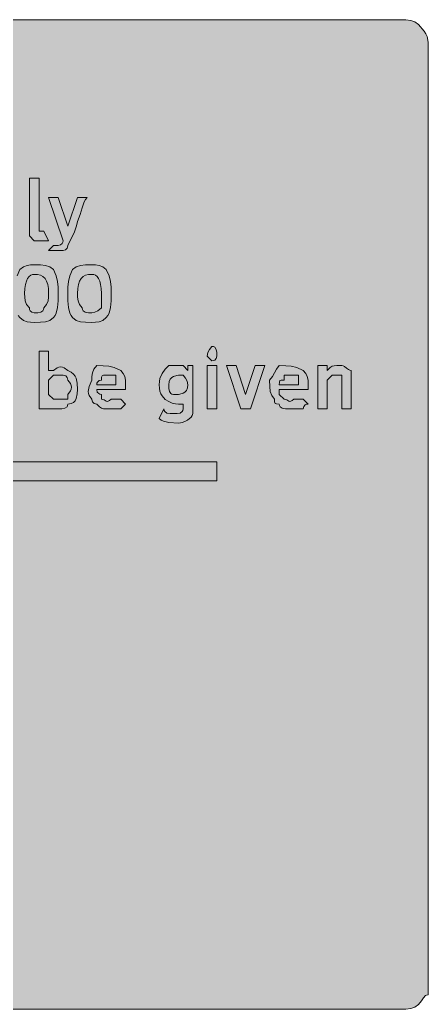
# Model space of a CAD drawing. Header units: metres. Extents: x 10 to 558, y 12 to 259.
# Drawn here: x 456.1 to 558.1, y 11.5 to 258.7 of the extents above; entities that cross this region are included whole.
import ezdxf

# ---------------------------------------------------------------- set-up
doc = ezdxf.new("R2010")
doc.units = ezdxf.units.M
for name, color, linetype, true_color in [('FILL_FIREBRICK_C36B00', 7, 'Continuous', 0xc36b00), ('FILL_WHITE_FFFFFF', 7, 'Continuous', 0xffffff), ('STROKE_WHITE_FFFFFF', 7, 'Continuous', 0xffffff)]:
    doc.layers.add(name, color=color, linetype=linetype, true_color=true_color)

msp = doc.modelspace()

# ---------------------------------------------------------------- hatches: boundary and pattern name
at = {"layer": 'FILL_FIREBRICK_C36B00', "true_color": 0xc36b00}
h = msp.add_hatch(color=7, dxfattribs=at)
h.dxf.hatch_style = 1
h.paths.add_polyline_path([(552.54, 258.7), (553.8, 258.57), (554.83, 258.21), (555.75, 257.52), (557.14, 255.91), (557.56, 255.2), (557.85, 254.52), (558.11, 253.13), (558.15, 251.52), (558.15, 18.72), (558.15, 15.12), (557.75, 15.07), (557.44, 14.91), (556.95, 14.37), (556.46, 13.6), (555.75, 12.72), (554.83, 12.03), (553.8, 11.67), (552.54, 11.54), (550.95, 11.52), (16.95, 11.52), (13.35, 11.52), (12.6, 12.12), (11.83, 12.53), (10.95, 12.72), (10.26, 14.33), (9.9, 15.72), (9.77, 17.11), (9.75, 18.72), (9.75, 251.52), (9.75, 255.12), (10.35, 255.87), (10.76, 256.64), (10.95, 257.52), (11.83, 257.71), (12.6, 258.12), (13.35, 258.72), (16.95, 258.72), (550.95, 258.72), (552.54, 258.7)])
at = {"layer": 'FILL_WHITE_FFFFFF', "true_color": 0xffffff}
h = msp.add_hatch(color=7, dxfattribs=at)
h.dxf.hatch_style = 1
h.paths.add_polyline_path([(458.55, 219.12), (460.95, 219.12), (460.95, 207.12), (460.95, 205.92), (462.15, 205.92), (463.35, 203.52), (460.95, 203.52), (459.75, 203.52), (458.55, 204.72), (458.55, 205.92), (458.55, 219.12)])
h = msp.add_hatch(color=7, dxfattribs=at)
h.dxf.hatch_style = 1
h.paths.add_polyline_path([(463.35, 214.32), (465.75, 214.32), (468.15, 207.12), (470.55, 214.32), (472.95, 214.32), (472.55, 213.82), (472.24, 213.21), (471.75, 211.77), (471.26, 210.1), (470.55, 208.32), (470.34, 207.21), (469.8, 205.77), (468.15, 202.32), (468.1, 201.92), (467.96, 201.63), (467.55, 201.27), (466.95, 201.12), (465.75, 201.12), (463.35, 201.12), (464.55, 202.32), (465.75, 202.32), (466.35, 202.47), (466.76, 202.83), (466.9, 203.12), (466.95, 203.52), (463.35, 214.32)])
h = msp.add_hatch(color=7, dxfattribs=at)
h.dxf.hatch_style = 1
h.paths.add_polyline_path([(455.1, 193.32), (455.46, 194.71), (456.15, 196.32), (457.05, 197.01), (457.95, 197.37), (458.85, 197.5), (459.75, 197.52), (461.34, 197.5), (462.6, 197.37), (463.63, 197.01), (464.55, 196.32), (465.24, 194.71), (465.6, 193.32), (465.73, 191.93), (465.75, 190.32), (465.73, 188.54), (465.6, 186.87), (465.24, 185.43), (464.95, 184.82), (464.55, 184.32), (463.63, 183.63), (462.6, 183.27), (461.34, 183.14), (459.75, 183.12), (458.85, 183.14), (457.95, 183.27), (457.05, 183.63), (456.15, 184.32), (455.75, 184.82), (455.46, 185.43), (455.1, 186.87), (454.97, 188.54), (454.95, 190.32), (454.97, 191.93), (455.1, 193.32)])
h.paths.add_polyline_path([(461.4, 185.67), (461.94, 186.03), (462.1, 186.32), (462.15, 186.72), (462.84, 187.62), (463.2, 188.52), (463.33, 189.42), (463.35, 190.32), (463.29, 191.56), (463.12, 192.59), (462.84, 193.42), (462.45, 194.07), (461.94, 194.55), (461.32, 194.88), (460.59, 195.06), (459.75, 195.12), (459.3, 195.06), (458.87, 194.88), (458.46, 194.55), (458.1, 194.07), (457.79, 193.42), (457.56, 192.59), (457.4, 191.56), (457.35, 190.32), (457.37, 189.42), (457.5, 188.52), (457.86, 187.62), (458.55, 186.72), (458.6, 186.32), (458.74, 186.03), (459.15, 185.67), (459.75, 185.52), (460.63, 185.54), (461.4, 185.67)], flags=16)
h = msp.add_hatch(color=7, dxfattribs=at)
h.dxf.hatch_style = 1
h.paths.add_polyline_path([(468.3, 193.32), (468.66, 194.71), (469.35, 196.32), (470.27, 197.01), (471.3, 197.37), (472.56, 197.5), (474.15, 197.52), (475.05, 197.5), (475.95, 197.37), (476.85, 197.01), (477.75, 196.32), (478.44, 194.71), (478.8, 193.32), (478.93, 191.93), (478.95, 190.32), (478.93, 188.54), (478.8, 186.87), (478.44, 185.43), (478.15, 184.82), (477.75, 184.32), (476.85, 183.63), (475.95, 183.27), (475.05, 183.14), (474.15, 183.12), (472.56, 183.14), (471.3, 183.27), (470.27, 183.63), (469.35, 184.32), (468.95, 184.82), (468.66, 185.43), (468.3, 186.87), (468.17, 188.54), (468.15, 190.32), (468.17, 191.93), (468.3, 193.32)])
h.paths.add_polyline_path([(475.67, 186.03), (476.55, 186.72), (476.55, 190.32), (476.5, 191.56), (476.34, 192.59), (476.11, 193.42), (475.8, 194.07), (475.44, 194.55), (475.03, 194.88), (474.6, 195.06), (474.15, 195.12), (473.31, 195.06), (472.58, 194.88), (471.96, 194.55), (471.45, 194.07), (471.06, 193.42), (470.78, 192.59), (470.61, 191.56), (470.55, 190.32), (470.57, 189.42), (470.7, 188.52), (471.06, 187.62), (471.75, 186.72), (471.8, 186.32), (471.96, 186.03), (472.5, 185.67), (473.27, 185.54), (474.15, 185.52), (474.9, 185.67), (475.67, 186.03)], flags=16)
h = msp.add_hatch(color=7, dxfattribs=at)
h.dxf.hatch_style = 1
h.paths.add_polyline_path([(465.9, 171.96), (466.35, 172.02), (466.8, 171.96), (467.25, 171.79), (468.15, 171.12), (468.94, 170.67), (469.54, 170.2), (469.96, 169.71), (470.25, 169.17), (470.51, 167.91), (470.55, 166.32), (470.51, 165.25), (470.25, 164.07), (469.96, 163.54), (469.54, 163.11), (468.94, 162.83), (468.15, 162.72), (468.1, 162.32), (467.94, 162.03), (467.4, 161.67), (466.63, 161.54), (465.75, 161.52), (464.55, 161.52), (463.35, 161.52), (460.95, 161.52), (460.95, 175.92), (463.35, 175.92), (463.35, 172.32), (463.35, 171.12), (464.55, 171.12), (465.45, 171.79), (465.9, 171.96)])
h.paths.add_polyline_path([(468.15, 165.12), (468.82, 166.02), (468.99, 166.47), (469.05, 166.92), (468.99, 167.37), (468.82, 167.82), (468.15, 168.72), (468, 169.32), (467.64, 169.73), (467.35, 169.87), (466.95, 169.92), (464.55, 169.92), (463.35, 168.72), (463.35, 167.52), (463.35, 166.32), (463.35, 165.12), (464.55, 163.92), (466.95, 163.92), (468.15, 163.92), (468.15, 165.12)], flags=16)
h = msp.add_hatch(color=7, dxfattribs=at)
h.dxf.hatch_style = 1
h.paths.add_polyline_path([(505.2, 174.12), (504.84, 173.71), (504.55, 173.57), (504.15, 173.52), (502.95, 174.72), (503.14, 175.6), (503.55, 176.37), (504.15, 177.12), (504.55, 177.07), (504.84, 176.91), (505.2, 176.37), (505.33, 175.6), (505.35, 174.72), (505.2, 174.12)])
h = msp.add_hatch(color=7, dxfattribs=at)
h.dxf.hatch_style = 1
h.paths.add_polyline_path([(476.55, 161.67), (476.06, 162.03), (475.35, 162.72), (474.75, 162.87), (474.34, 163.23), (474.2, 163.52), (474.15, 163.92), (473.48, 164.84), (473.31, 165.33), (473.25, 165.87), (473.48, 167.13), (474.15, 168.72), (474.17, 169.62), (474.3, 170.52), (474.66, 171.42), (475.35, 172.32), (476.96, 172.3), (478.35, 172.17), (479.74, 171.81), (481.35, 171.12), (481.95, 170.37), (482.36, 169.6), (482.55, 168.72), (482.55, 166.32), (475.35, 166.32), (475.5, 165.72), (475.86, 165.31), (476.15, 165.17), (476.55, 165.12), (476.55, 163.92), (477.26, 163.75), (477.75, 163.47), (477.98, 163.39), (478.24, 163.41), (478.55, 163.58), (478.95, 163.92), (481.35, 163.92), (482.55, 162.72), (481.35, 161.52), (477.75, 161.52), (477.04, 161.54), (476.55, 161.67)])
h.paths.add_polyline_path([(480.15, 169.92), (478.95, 169.92), (477.75, 169.92), (477.06, 169.9), (476.7, 169.77), (476.57, 169.41), (476.55, 168.72), (475.95, 168.57), (475.54, 168.21), (475.4, 167.92), (475.35, 167.52), (480.15, 167.52), (480.15, 169.92)], flags=16)
h = msp.add_hatch(color=7, dxfattribs=at)
h.dxf.hatch_style = 1
h.paths.add_polyline_path([(499.35, 172.32), (499.35, 161.52), (499.35, 160.32), (499.24, 159.87), (498.96, 159.44), (498, 158.67), (496.82, 158.13), (495.75, 157.92), (493.35, 158.07), (492.04, 158.43), (491.45, 158.72), (490.95, 159.12), (492.15, 161.52), (492.2, 161.12), (492.36, 160.83), (492.9, 160.47), (493.67, 160.34), (494.55, 160.32), (495.43, 160.34), (496.2, 160.47), (496.74, 160.83), (496.9, 161.12), (496.95, 161.52), (496.95, 162.72), (495.75, 162.72), (495, 162.79), (494.23, 162.97), (493.35, 163.32), (492.47, 163.89), (491.7, 164.74), (491.39, 165.29), (491.16, 165.94), (491, 166.68), (490.95, 167.52), (491, 168.37), (491.16, 169.11), (491.7, 170.37), (492.47, 171.4), (493.35, 172.32), (495.75, 172.32), (496.95, 172.32), (498.15, 171.12), (498.15, 172.32), (499.35, 172.32)])
h.paths.add_polyline_path([(494.55, 169.62), (494.11, 169.33), (493.72, 168.91), (493.45, 168.31), (493.35, 167.52), (493.37, 166.64), (493.5, 165.87), (493.86, 165.33), (494.15, 165.17), (494.55, 165.12), (495.75, 165.12), (496.13, 165.16), (496.95, 165.42), (497.39, 165.71), (497.77, 166.13), (498.05, 166.73), (498.15, 167.52), (497.96, 168.4), (497.55, 169.17), (496.95, 169.92), (495.75, 169.92), (495.37, 169.88), (494.55, 169.62)], flags=16)
h = msp.add_hatch(color=7, dxfattribs=at)
h.dxf.hatch_style = 1
h.paths.add_polyline_path([(502.95, 161.52), (502.95, 172.32), (505.35, 172.32), (505.35, 161.52), (502.95, 161.52)])
h = msp.add_hatch(color=7, dxfattribs=at)
h.dxf.hatch_style = 1
h.paths.add_polyline_path([(517.35, 172.32), (513.75, 161.52), (511.35, 161.52), (507.75, 172.32), (510.15, 172.32), (512.55, 165.12), (514.95, 172.32), (517.35, 172.32)])
h = msp.add_hatch(color=7, dxfattribs=at)
h.dxf.hatch_style = 1
h.paths.add_polyline_path([(521.7, 161.67), (521.16, 162.03), (521, 162.32), (520.95, 162.72), (520.26, 162.74), (519.9, 162.87), (519.77, 163.23), (519.75, 163.92), (519.06, 164.84), (518.7, 165.87), (518.57, 167.13), (518.55, 168.72), (519.26, 169.62), (519.75, 170.52), (520.24, 171.42), (520.95, 172.32), (522.56, 172.3), (523.95, 172.17), (525.34, 171.81), (526.95, 171.12), (527.55, 170.37), (527.96, 169.6), (528.15, 168.72), (528.15, 166.32), (520.95, 166.32), (520.95, 165.12), (522.15, 163.92), (522.86, 163.75), (523.35, 163.47), (523.58, 163.39), (523.84, 163.41), (524.15, 163.58), (524.55, 163.92), (525.75, 163.92), (526.95, 163.92), (528.15, 162.72), (527.75, 162.67), (527.46, 162.53), (527.1, 162.12), (526.95, 161.52), (523.35, 161.52), (522.47, 161.54), (521.7, 161.67)])
h.paths.add_polyline_path([(525.75, 169.92), (524.55, 169.92), (522.15, 169.92), (522.15, 168.72), (521.46, 168.7), (521.1, 168.57), (520.97, 168.21), (520.95, 167.52), (525.75, 167.52), (525.75, 169.92)], flags=16)
h = msp.add_hatch(color=7, dxfattribs=at)
h.dxf.hatch_style = 1
h.paths.add_polyline_path([(534.15, 169.92), (532.95, 168.72), (532.95, 161.52), (530.55, 161.52), (530.55, 172.32), (532.95, 172.32), (532.95, 171.12), (533.66, 171.81), (534.15, 172.17), (534.64, 172.3), (535.35, 172.32), (536.55, 172.32), (536.95, 172.27), (537.26, 172.13), (537.75, 171.72), (538.24, 171.31), (538.55, 171.17), (538.95, 171.12), (538.95, 168.72), (538.95, 161.52), (536.55, 161.52), (536.55, 168.72), (536.55, 169.92), (535.35, 169.92), (534.15, 169.92)])
h = msp.add_hatch(color=7, dxfattribs=at)
h.dxf.hatch_style = 1
h.paths.add_polyline_path([(76.95, 138.72), (69.75, 138.72), (62.55, 145.92), (69.75, 153.12), (76.95, 153.12), (72.15, 148.32), (505.35, 148.32), (505.35, 143.52), (72.15, 143.52), (76.95, 138.72)])

# ---------------------------------------------------------------- linework, layer by layer
at = {"layer": 'FILL_FIREBRICK_C36B00', "lineweight": 0, "true_color": 0xc36b00}
msp.add_lwpolyline([(16.95, 258.72), (550.95, 258.72), (552.54, 258.7), (553.8, 258.57), (554.83, 258.21), (555.75, 257.52), (557.14, 255.91), (557.56, 255.2), (557.85, 254.52), (558.11, 253.13), (558.15, 251.52), (558.15, 18.72), (558.15, 15.12), (557.75, 15.07), (557.44, 14.91), (556.95, 14.37), (556.46, 13.6), (555.75, 12.72), (554.83, 12.03), (553.8, 11.67), (552.54, 11.54), (550.95, 11.52), (16.95, 11.52)], dxfattribs=at)
at = {"layer": 'FILL_WHITE_FFFFFF', "lineweight": 0, "true_color": 0xffffff}
for points in [[(458.55, 219.12), (460.95, 219.12), (460.95, 207.12), (460.95, 205.92), (462.15, 205.92), (463.35, 203.52), (460.95, 203.52), (459.75, 203.52), (458.55, 204.72), (458.55, 205.92)], [(463.35, 214.32), (465.75, 214.32), (468.15, 207.12), (470.55, 214.32), (472.95, 214.32), (472.55, 213.82), (472.24, 213.21), (471.75, 211.77), (471.26, 210.1), (470.55, 208.32), (470.34, 207.21), (469.8, 205.77), (468.15, 202.32), (468.1, 201.92), (467.96, 201.63), (467.55, 201.27), (466.95, 201.12), (465.75, 201.12), (463.35, 201.12), (464.55, 202.32), (465.75, 202.32), (466.35, 202.47), (466.76, 202.83), (466.9, 203.12), (466.95, 203.52)], [(468.3, 193.32), (468.66, 194.71), (469.35, 196.32), (470.27, 197.01), (471.3, 197.37), (472.56, 197.5), (474.15, 197.52), (475.05, 197.5), (475.95, 197.37), (476.85, 197.01), (477.75, 196.32), (478.44, 194.71), (478.8, 193.32), (478.93, 191.93), (478.95, 190.32), (478.93, 188.54), (478.8, 186.87), (478.44, 185.43), (478.15, 184.82), (477.75, 184.32), (476.85, 183.63), (475.95, 183.27), (475.05, 183.14), (474.15, 183.12), (472.56, 183.14), (471.3, 183.27), (470.27, 183.63), (469.35, 184.32), (468.95, 184.82), (468.66, 185.43), (468.3, 186.87), (468.17, 188.54), (468.15, 190.32), (468.17, 191.93)], [(461.4, 185.67), (461.94, 186.03), (462.1, 186.32), (462.15, 186.72), (462.84, 187.62), (463.2, 188.52), (463.33, 189.42), (463.35, 190.32), (463.29, 191.56), (463.12, 192.59), (462.84, 193.42), (462.45, 194.07), (461.94, 194.55), (461.32, 194.88), (460.59, 195.06), (459.75, 195.12), (459.3, 195.06), (458.87, 194.88), (458.46, 194.55), (458.1, 194.07), (457.79, 193.42), (457.56, 192.59), (457.4, 191.56), (457.35, 190.32), (457.37, 189.42), (457.5, 188.52), (457.86, 187.62), (458.55, 186.72), (458.6, 186.32), (458.74, 186.03), (459.15, 185.67), (459.75, 185.52), (460.63, 185.54)], [(475.67, 186.03), (476.55, 186.72), (476.55, 190.32), (476.5, 191.56), (476.34, 192.59), (476.11, 193.42), (475.8, 194.07), (475.44, 194.55), (475.03, 194.88), (474.6, 195.06), (474.15, 195.12), (473.31, 195.06), (472.58, 194.88), (471.96, 194.55), (471.45, 194.07), (471.06, 193.42), (470.78, 192.59), (470.61, 191.56), (470.55, 190.32), (470.57, 189.42), (470.7, 188.52), (471.06, 187.62), (471.75, 186.72), (471.8, 186.32), (471.96, 186.03), (472.5, 185.67), (473.27, 185.54), (474.15, 185.52), (474.9, 185.67)], [(465.9, 171.96), (466.35, 172.02), (466.8, 171.96), (467.25, 171.79), (468.15, 171.12), (468.94, 170.67), (469.54, 170.2), (469.96, 169.71), (470.25, 169.17), (470.51, 167.91), (470.55, 166.32), (470.51, 165.25), (470.25, 164.07), (469.96, 163.54), (469.54, 163.11), (468.94, 162.83), (468.15, 162.72), (468.1, 162.32), (467.94, 162.03), (467.4, 161.67), (466.63, 161.54), (465.75, 161.52), (464.55, 161.52), (463.35, 161.52), (460.95, 161.52), (460.95, 175.92), (463.35, 175.92), (463.35, 172.32), (463.35, 171.12), (464.55, 171.12), (465.45, 171.79)], [(505.2, 174.12), (504.84, 173.71), (504.55, 173.57), (504.15, 173.52), (502.95, 174.72), (503.14, 175.6), (503.55, 176.37), (504.15, 177.12), (504.55, 177.07), (504.84, 176.91), (505.2, 176.37), (505.33, 175.6), (505.35, 174.72)], [(476.55, 161.67), (476.06, 162.03), (475.35, 162.72), (474.75, 162.87), (474.34, 163.23), (474.2, 163.52), (474.15, 163.92), (473.48, 164.84), (473.31, 165.33), (473.25, 165.87), (473.48, 167.13), (474.15, 168.72), (474.17, 169.62), (474.3, 170.52), (474.66, 171.42), (475.35, 172.32), (476.96, 172.3), (478.35, 172.17), (479.74, 171.81), (481.35, 171.12), (481.95, 170.37), (482.36, 169.6), (482.55, 168.72), (482.55, 166.32), (475.35, 166.32), (475.5, 165.72), (475.86, 165.31), (476.15, 165.17), (476.55, 165.12), (476.55, 163.92), (477.26, 163.75), (477.75, 163.47), (477.98, 163.39), (478.24, 163.41), (478.55, 163.58), (478.95, 163.92), (481.35, 163.92), (482.55, 162.72), (481.35, 161.52), (477.75, 161.52), (477.04, 161.54)], [(499.35, 172.32), (499.35, 161.52), (499.35, 160.32), (499.24, 159.87), (498.96, 159.44), (498, 158.67), (496.82, 158.13), (495.75, 157.92), (493.35, 158.07), (492.04, 158.43), (491.45, 158.72), (490.95, 159.12), (492.15, 161.52), (492.2, 161.12), (492.36, 160.83), (492.9, 160.47), (493.67, 160.34), (494.55, 160.32), (495.43, 160.34), (496.2, 160.47), (496.74, 160.83), (496.9, 161.12), (496.95, 161.52), (496.95, 162.72), (495.75, 162.72), (495, 162.79), (494.23, 162.97), (493.35, 163.32), (492.47, 163.89), (491.7, 164.74), (491.39, 165.29), (491.16, 165.94), (491, 166.68), (490.95, 167.52), (491, 168.37), (491.16, 169.11), (491.7, 170.37), (492.47, 171.4), (493.35, 172.32), (495.75, 172.32), (496.95, 172.32), (498.15, 171.12), (498.15, 172.32)], [(502.95, 161.52), (502.95, 172.32), (505.35, 172.32), (505.35, 161.52)], [(517.35, 172.32), (513.75, 161.52), (511.35, 161.52), (507.75, 172.32), (510.15, 172.32), (512.55, 165.12), (514.95, 172.32)], [(521.7, 161.67), (521.16, 162.03), (521, 162.32), (520.95, 162.72), (520.26, 162.74), (519.9, 162.87), (519.77, 163.23), (519.75, 163.92), (519.06, 164.84), (518.7, 165.87), (518.57, 167.13), (518.55, 168.72), (519.26, 169.62), (519.75, 170.52), (520.24, 171.42), (520.95, 172.32), (522.56, 172.3), (523.95, 172.17), (525.34, 171.81), (526.95, 171.12), (527.55, 170.37), (527.96, 169.6), (528.15, 168.72), (528.15, 166.32), (520.95, 166.32), (520.95, 165.12), (522.15, 163.92), (522.86, 163.75), (523.35, 163.47), (523.58, 163.39), (523.84, 163.41), (524.15, 163.58), (524.55, 163.92), (525.75, 163.92), (526.95, 163.92), (528.15, 162.72), (527.75, 162.67), (527.46, 162.53), (527.1, 162.12), (526.95, 161.52), (523.35, 161.52), (522.47, 161.54)], [(534.15, 169.92), (532.95, 168.72), (532.95, 161.52), (530.55, 161.52), (530.55, 172.32), (532.95, 172.32), (532.95, 171.12), (533.66, 171.81), (534.15, 172.17), (534.64, 172.3), (535.35, 172.32), (536.55, 172.32), (536.95, 172.27), (537.26, 172.13), (537.75, 171.72), (538.24, 171.31), (538.55, 171.17), (538.95, 171.12), (538.95, 168.72), (538.95, 161.52), (536.55, 161.52), (536.55, 168.72), (536.55, 169.92), (535.35, 169.92)], [(468.15, 165.12), (468.82, 166.02), (468.99, 166.47), (469.05, 166.92), (468.99, 167.37), (468.82, 167.82), (468.15, 168.72), (468, 169.32), (467.64, 169.73), (467.35, 169.87), (466.95, 169.92), (464.55, 169.92), (463.35, 168.72), (463.35, 167.52), (463.35, 166.32), (463.35, 165.12), (464.55, 163.92), (466.95, 163.92), (468.15, 163.92)], [(480.15, 169.92), (478.95, 169.92), (477.75, 169.92), (477.06, 169.9), (476.7, 169.77), (476.57, 169.41), (476.55, 168.72), (475.95, 168.57), (475.54, 168.21), (475.4, 167.92), (475.35, 167.52), (480.15, 167.52)], [(494.55, 169.62), (494.11, 169.33), (493.72, 168.91), (493.45, 168.31), (493.35, 167.52), (493.37, 166.64), (493.5, 165.87), (493.86, 165.33), (494.15, 165.17), (494.55, 165.12), (495.75, 165.12), (496.13, 165.16), (496.95, 165.42), (497.39, 165.71), (497.77, 166.13), (498.05, 166.73), (498.15, 167.52), (497.96, 168.4), (497.55, 169.17), (496.95, 169.92), (495.75, 169.92), (495.37, 169.88)], [(525.75, 169.92), (524.55, 169.92), (522.15, 169.92), (522.15, 168.72), (521.46, 168.7), (521.1, 168.57), (520.97, 168.21), (520.95, 167.52), (525.75, 167.52)], [(76.95, 138.72), (69.75, 138.72), (62.55, 145.92), (69.75, 153.12), (76.95, 153.12), (72.15, 148.32), (505.35, 148.32), (505.35, 143.52), (72.15, 143.52)]]:
    msp.add_lwpolyline(points, close=True, dxfattribs=at)
msp.add_lwpolyline([(455.46, 194.71), (456.15, 196.32), (457.05, 197.01), (457.95, 197.37), (458.85, 197.5), (459.75, 197.52), (461.34, 197.5), (462.6, 197.37), (463.63, 197.01), (464.55, 196.32), (465.24, 194.71), (465.6, 193.32), (465.73, 191.93), (465.75, 190.32), (465.73, 188.54), (465.6, 186.87), (465.24, 185.43), (464.95, 184.82), (464.55, 184.32), (463.63, 183.63), (462.6, 183.27), (461.34, 183.14), (459.75, 183.12), (458.85, 183.14), (457.95, 183.27), (457.05, 183.63), (456.15, 184.32), (455.75, 184.82)], dxfattribs=at)
at = {"layer": 'STROKE_WHITE_FFFFFF', "lineweight": 0, "true_color": 0xffffff}
msp.add_lwpolyline([(471.95, 186.16), (471.95, 186.16)], dxfattribs=at)
msp.add_lwpolyline([(471.95, 186.16), (471.95, 186.16)], dxfattribs=at)
msp.add_lwpolyline([(471.95, 186.16), (471.95, 186.16)], dxfattribs=at)
msp.add_lwpolyline([(471.95, 186.16), (471.95, 186.16)], dxfattribs=at)
msp.add_lwpolyline([(471.95, 186.16), (471.95, 186.16)], dxfattribs=at)
msp.add_lwpolyline([(471.95, 186.16), (471.95, 186.16)], dxfattribs=at)

doc.saveas('drawing.dxf')
